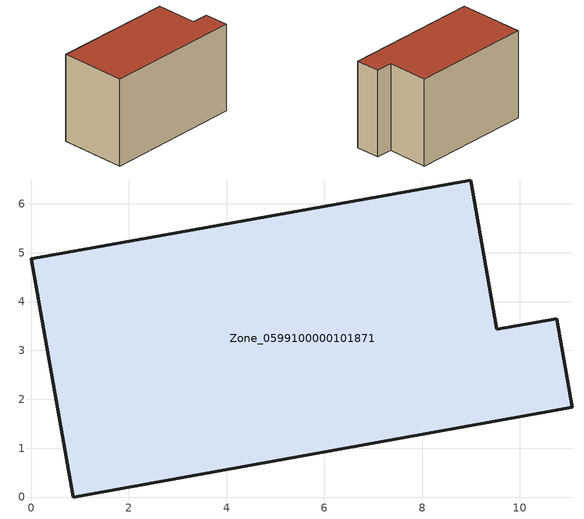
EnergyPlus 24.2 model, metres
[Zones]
Zone_0599100000101871
 floor ground (C_G): 0.86,0 0,4.88 8.99,6.49 9.53,3.43 10.75,3.65 11.07,1.84 z0
 wall outside (C_F): 0.86,0 11.07,1.84 10.75,3.65 9.53,3.43 8.99,6.49 0,4.88 0.86,0 z0:6.64
 roof outside (C_R): 0,4.88 0.86,0 11.07,1.84 10.75,3.65 9.53,3.43 8.99,6.49 z6.64
[BUILDING]
Pand.0599100000101871: North Axis=0; Terrain=City; Loads Convergence Tolerance Value=0.04; Temperature Convergence Tolerance Value=0.4; Solar Distribution=FullExterior; Maximum Number of Warmup Days=25; Minimum Number of Warmup Days=1
[Site:Location]
Rotterdam.The.Hague.AP_ZH_NLD Design_Conditions: Latitude=51.96; Longitude=4.45; Time Zone=1; Elevation=-4.5
[SITE:GROUNDTEMPERATURE:BUILDINGSURFACE]
18, 18, 18, 18, 18, 18, 18, 18, 18, 18, 18, 18
[MATERIAL] Thermal Absorptance=0.9; Solar Absorptance=0.7; Visible Absorptance=0.7
Name | Roughness | Thickness | Conductivity | Density | Specific Heat
G.TI.1946 | MediumSmooth | 0.15 | 1 | 540 | 1210
F.TI.1946 | Rough | 0.3 | 0.857143 | 1920 | 840
R.TI.1946 | MediumRough | 0.2 | 0.1 | 1500 | 1000
[CONSTRUCTION]
C_G: G.TI.1946
C_F: F.TI.1946
C_R: R.TI.1946
[ZONE]
Zone_0599100000101871: Type=1; Multiplier=1; Ceiling Height=Autocalculate; Volume=Autocalculate; Floor Area=autocalculate; Part of Total Floor Area=Yes
[ZONEINFILTRATION:DESIGNFLOWRATE]
Infil_Zone_0599100000101871: Zone or ZoneList or Space or SpaceList=Zone_0599100000101871; Schedule=AlwaysOn; Design Flow Rate Calculation Method=Flow/Area; Flow Rate per Floor Area=0.003; Constant Term Coefficient=1; Temperature Term Coefficient=0; Velocity Term Coefficient=0; Velocity Squared Term Coefficient=0
[HVACTEMPLATE:ZONE:IDEALLOADSAIRSYSTEM]
Zone_0599100000101871: Maximum Heating Supply Air Temperature=50; Minimum Cooling Supply Air Temperature=13; Maximum Heating Supply Air Humidity Ratio=0.0156; Minimum Cooling Supply Air Humidity Ratio=0.0077; Heating Limit=NoLimit; Cooling Limit=NoLimit; Dehumidification Control Type=ConstantSensibleHeatRatio; Cooling Sensible Heat Ratio=0.7; Dehumidification Setpoint=60; Humidification Control Type=None; Humidification Setpoint=30; Outdoor Air Method=None; Outdoor Air Flow Rate per Person=0.00944; Outdoor Air Flow Rate per Zone Floor Area=0; Outdoor Air Flow Rate per Zone=0; Demand Controlled Ventilation Type=None; Outdoor Air Economizer Type=NoEconomizer; Heat Recovery Type=None; Sensible Heat Recovery Effectiveness=0.7; Latent Heat Recovery Effectiveness=0.65
[ZONECONTROL:THERMOSTAT]
ThermostatControl_Zone_0599100000101871: Zone or ZoneList=Zone_0599100000101871; Control Type Schedule=DualSetpointControlType; Control 1=Thermostat_Zone_0599100000101871; Temperature Difference Between Cutout And Setpoint=0
[THERMOSTATSETPOINT:DUALSETPOINT]
Thermostat_Zone_0599100000101871: Heating Setpoint Temperature Schedule=HeatingSetpoint_Zone_0599100000101871; Cooling Setpoint Temperature Schedule=CoolingSetpoint_Zone_0599100000101871
[SCHEDULE:COMPACT]
HeatingSetpoint_Zone_0599100000101871: Through: 12/31, For: AllDays, Until: 24:00, 21
CoolingSetpoint_Zone_0599100000101871: Through: 12/31, For: AllDays, Until: 24:00, 24
DualSetpointControlType: Through: 12/31, For: AllDays, Until: 24:00, 4
AlwaysOn: Through: 12/31, For: AllDays, Until: 24:00, 1
